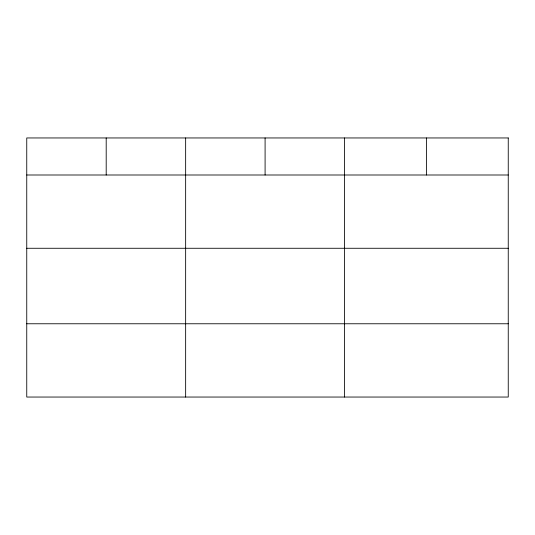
<?xml version="1.0" encoding="UTF-8"?>
<svg xmlns="http://www.w3.org/2000/svg" width="535" height="535" viewBox="0 0 535 535"><rect width="100%" height="100%" fill="white"/><g stroke="black" fill="none" stroke-linecap="round" stroke-linejoin="round"><path stroke-width="0.8" d="M26.75 174.999L508.25 174.999M26.75 248.273L508.25 248.273M26.75 323.769L508.25 323.769M426.395 137.956L426.395 174.999M344.54 137.956L344.54 397.044M265.092 137.956L265.092 174.999M185.645 137.956L185.645 397.044M106.198 137.956L106.198 174.999M508.25 137.956L26.75 137.956L26.75 397.044L508.25 397.044L508.25 137.956"/></g></svg>
